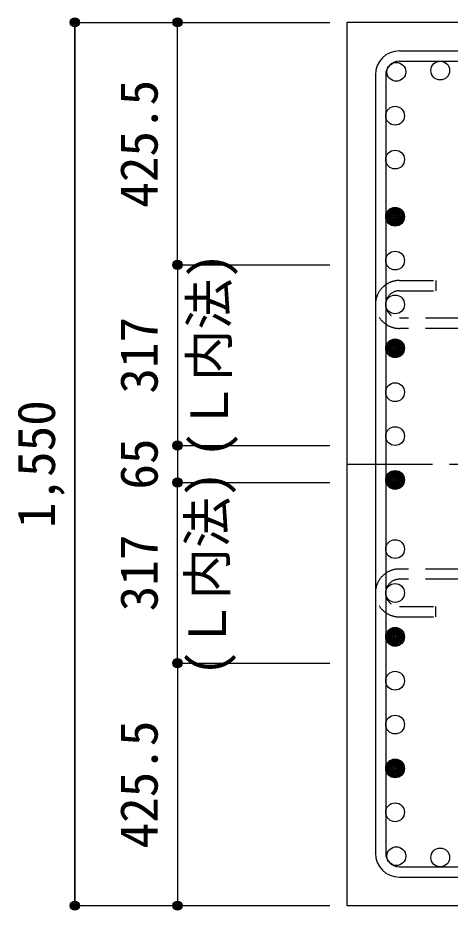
# Model space of a CAD drawing. Units: millimetres at full size, sheet at 1:30. Extents: x -5973 to 5954, y -4195 to 4201.
# Drawn here: x -800 to -42, y -2525 to -959 of the extents above; entities that cross this region are included whole.
import ezdxf
from ezdxf.enums import TextEntityAlignment as Align

# ---------------------------------------------------------------- set-up
doc = ezdxf.new("R2010")
doc.units = ezdxf.units.MM
doc.header["$LTSCALE"] = 30
doc.header["$PDMODE"] = 32
doc.header["$PDSIZE"] = 15
doc.linetypes.add('CHAIN1', pattern=[8, 5, -1, 1, -1])
doc.linetypes.add('DASHED2', pattern=[3, 2, -1])
for name, color, linetype in [('0-1_躯体線', 2, 'Continuous'), ('0-3_立上り筋', 4, 'Continuous'), ('0-4_フープ筋', 7, 'Continuous'), ('0-7_文字', 4, 'Continuous'), ('0-C', 7, 'DASHED2'), ('0-D_寸法', 4, 'Continuous')]:
    doc.layers.add(name, color=color, linetype=linetype)
doc.styles.add('ＭＳ ゴシック', font='')
doc.styles.get('ＭＳ ゴシック').set_extended_font_data('MS Gothic')

msp = doc.modelspace()

# ---------------------------------------------------------------- linework, layer by layer
at = {"layer": '0-1_躯体線'}
for p, q in [((-222.56, -967.16), (-222.56, -2517.16)), ((1727.44, -967.16), (-222.56, -967.16)), ((-222.56, -2517.16), (160.44, -2517.16))]:
    msp.add_line(p, q, dxfattribs=at)
at = {"layer": '0-3_立上り筋', "color": 3}
for centre in [(-135.87, -1053.86), (-58.87, -1051.66), (-138.06, -1130.86), (-138.06, -1207.86), (-138.06, -1308.16), (-138.06, -1385.16), (-138.06, -1462.16), (-138.06, -1539.16), (-138.06, -1616.16), (-138.06, -1693.16), (-138.06, -1770.16), (-138.06, -1891.47), (-138.06, -1891.47), (-138.06, -1968.47), (-138.06, -2045.47), (-138.06, -2122.47), (-138.06, -2199.47), (-138.06, -2276.47), (-138.06, -2353.47), (-135.87, -2430.47), (-58.87, -2432.66)]:
    msp.add_circle(centre, 16.5, dxfattribs=at)
at = {"layer": '0-3_立上り筋'}
for centre, radius in [((-138.06, -1308.16), 14.85), ((-138.06, -1308.16), 13.2), ((-138.06, -1308.16), 11.55), ((-138.06, -1308.16), 9.9), ((-138.06, -1308.16), 8.25), ((-138.06, -1308.16), 6.6), ((-138.06, -1308.16), 4.95), ((-138.06, -1308.16), 3.3), ((-138.06, -1308.16), 1.65), ((-138.06, -1539.16), 14.85), ((-138.06, -1539.16), 13.2), ((-138.06, -1539.16), 11.55), ((-138.06, -1539.16), 9.9), ((-138.06, -1539.16), 8.25), ((-138.06, -1539.16), 6.6), ((-138.06, -1539.16), 4.95), ((-138.06, -1539.16), 3.3), ((-138.06, -1539.16), 1.65), ((-138.06, -1770.16), 14.85), ((-138.06, -1770.16), 13.2), ((-138.06, -1770.16), 11.55), ((-138.06, -1770.16), 9.9), ((-138.06, -1770.16), 8.25), ((-138.06, -1770.16), 6.6), ((-138.06, -1770.16), 4.95), ((-138.06, -1770.16), 3.3), ((-138.06, -1770.16), 1.65), ((-138.06, -2045.47), 14.85), ((-138.06, -2045.47), 13.2), ((-138.06, -2045.47), 11.55), ((-138.06, -2045.47), 9.9), ((-138.06, -2045.47), 8.25), ((-138.06, -2045.47), 6.6), ((-138.06, -2045.47), 4.95), ((-138.06, -2045.47), 3.3), ((-138.06, -2045.47), 1.65), ((-138.06, -2276.47), 14.85), ((-138.06, -2276.47), 13.2), ((-138.06, -2276.47), 11.55), ((-138.06, -2276.47), 9.9), ((-138.06, -2276.47), 8.25), ((-138.06, -2276.47), 6.6), ((-138.06, -2276.47), 4.95), ((-138.06, -2276.47), 3.3), ((-138.06, -2276.47), 1.65)]:
    msp.add_circle(centre, radius, dxfattribs=at)
at = {"layer": '0-4_フープ筋'}
for p, q in [((-130.56, -1017.16), (1235.44, -1017.16)), ((-130.56, -1035.16), (1235.44, -1035.16)), ((-172.56, -1059.16), (-172.56, -2425.16)), ((-154.56, -1059.16), (-154.56, -2425.16)), ((-130.56, -2449.16), (1235.44, -2449.16)), ((-130.56, -2467.16), (1235.44, -2467.16))]:
    msp.add_line(p, q, dxfattribs=at)
for centre, radius, start, end in [((-130.56, -1059.16), 42, 90, 180), ((-130.56, -1059.16), 24, 90, 180), ((-130.56, -2425.16), 42, 180, 270), ((-130.56, -2425.16), 24, 180, 270)]:
    msp.add_arc(centre, radius, start, end, dxfattribs=at)
at = {"layer": '0-C'}
for p, q in [((-130.56, -1420.16), (-66.56, -1420.16)), ((-66.56, -1420.16), (-66.56, -1438.16)), ((-130.56, -1438.16), (-66.56, -1438.16)), ((1235.44, -1486.16), (-130.56, -1486.16)), ((1235.44, -1504.16), (-130.56, -1504.16)), ((1235.44, -1926.47), (-130.56, -1926.47)), ((1235.44, -1944.47), (-130.56, -1944.47)), ((-130.56, -1992.47), (-66.56, -1992.47)), ((-66.56, -2010.47), (-66.56, -1992.47)), ((-130.56, -2010.47), (-66.56, -2010.47))]:
    msp.add_line(p, q, dxfattribs=at)
for centre, radius in [((-130.56, -1462.16), 42), ((-130.56, -1462.16), 24), ((-130.56, -1968.47), 42), ((-130.56, -1968.47), 24)]:
    msp.add_arc(centre, radius, 90, 270, dxfattribs=at)
at = {"layer": '0-D_寸法'}
for p, q in [((-699.6, -967.16), (-519.6, -967.16)), ((-699.6, -967.16), (-519.6, -967.16)), ((-519.6, -967.16), (-252.56, -967.16)), ((-519.6, -1392.66), (-519.6, -967.16)), ((-519.6, -1392.66), (-252.56, -1392.66)), ((-519.6, -1392.66), (-519.6, -1709.66)), ((-519.6, -1709.66), (-252.56, -1709.66)), ((-519.6, -1709.66), (-519.6, -1774.66)), ((-519.6, -1774.66), (-252.56, -1774.66)), ((-519.6, -2091.66), (-519.6, -1774.66)), ((-519.6, -2091.66), (-252.56, -2091.66)), ((-519.6, -2091.66), (-519.6, -2517.16)), ((-699.6, -2517.16), (-519.6, -2517.16)), ((-519.6, -2517.16), (-252.56, -2517.16))]:
    msp.add_line(p, q, dxfattribs=at)
at = {"layer": '0-D_寸法', "linetype": 'CHAIN1'}
msp.add_line((-222.56, -1742.16), (1327.44, -1742.16), dxfattribs=at)
at = {"layer": '0-D_寸法'}
msp.add_lwpolyline([(-699.6, -967.16), (-699.6, -2517.16), (-699.6, -967.16)], dxfattribs=at)
for centre, radius in [((-699.6, -967.16), 8), ((-699.6, -967.16), 7.2), ((-699.6, -967.16), 6.4), ((-699.6, -967.16), 5.6), ((-699.6, -967.16), 4.8), ((-699.6, -967.16), 4), ((-699.6, -967.16), 3.2), ((-699.6, -967.16), 2.4), ((-699.6, -967.16), 1.6), ((-699.6, -967.16), 0.8), ((-519.6, -967.16), 8), ((-519.6, -967.16), 7.2), ((-519.6, -967.16), 6.4), ((-519.6, -967.16), 5.6), ((-519.6, -967.16), 4.8), ((-519.6, -967.16), 4), ((-519.6, -967.16), 3.2), ((-519.6, -967.16), 2.4), ((-519.6, -967.16), 1.6), ((-519.6, -967.16), 0.8), ((-519.6, -1392.66), 8), ((-519.6, -1392.66), 7.2), ((-519.6, -1392.66), 6.4), ((-519.6, -1392.66), 5.6), ((-519.6, -1392.66), 4.8), ((-519.6, -1392.66), 4), ((-519.6, -1392.66), 3.2), ((-519.6, -1392.66), 2.4), ((-519.6, -1392.66), 1.6), ((-519.6, -1392.66), 0.8), ((-519.6, -1709.66), 8), ((-519.6, -1709.66), 7.2), ((-519.6, -1709.66), 6.4), ((-519.6, -1709.66), 5.6), ((-519.6, -1709.66), 4.8), ((-519.6, -1709.66), 4), ((-519.6, -1709.66), 3.2), ((-519.6, -1709.66), 2.4), ((-519.6, -1709.66), 1.6), ((-519.6, -1709.66), 0.8), ((-519.6, -1774.66), 8), ((-519.6, -1774.66), 7.2), ((-519.6, -1774.66), 6.4), ((-519.6, -1774.66), 5.6), ((-519.6, -1774.66), 4.8), ((-519.6, -1774.66), 4), ((-519.6, -1774.66), 3.2), ((-519.6, -1774.66), 2.4), ((-519.6, -1774.66), 1.6), ((-519.6, -1774.66), 0.8), ((-519.6, -2091.66), 8), ((-519.6, -2091.66), 7.2), ((-519.6, -2091.66), 6.4), ((-519.6, -2091.66), 5.6), ((-519.6, -2091.66), 4.8), ((-519.6, -2091.66), 4), ((-519.6, -2091.66), 3.2), ((-519.6, -2091.66), 2.4), ((-519.6, -2091.66), 1.6), ((-519.6, -2091.66), 0.8), ((-699.6, -2517.16), 8), ((-699.6, -2517.16), 7.2), ((-699.6, -2517.16), 6.4), ((-699.6, -2517.16), 5.6), ((-699.6, -2517.16), 4.8), ((-699.6, -2517.16), 4), ((-699.6, -2517.16), 3.2), ((-699.6, -2517.16), 2.4), ((-699.6, -2517.16), 1.6), ((-699.6, -2517.16), 0.8), ((-519.6, -2517.16), 8), ((-519.6, -2517.16), 7.2), ((-519.6, -2517.16), 6.4), ((-519.6, -2517.16), 5.6), ((-519.6, -2517.16), 4.8), ((-519.6, -2517.16), 4), ((-519.6, -2517.16), 3.2), ((-519.6, -2517.16), 2.4), ((-519.6, -2517.16), 1.6), ((-519.6, -2517.16), 0.8)]:
    msp.add_circle(centre, radius, dxfattribs=at)
at = {"layer": '0-D_寸法', "color": 7}
for p in [(-699.6, -967.16), (-519.6, -967.16), (-519.6, -967.16), (-519.6, -1392.66), (-519.6, -1392.66), (-519.6, -1709.66), (-519.6, -1709.66), (-519.6, -1774.66), (-519.6, -1774.66), (-519.6, -2091.66), (-519.6, -2091.66), (-699.6, -2517.16), (-519.6, -2517.16), (-519.6, -2517.16)]:
    msp.add_point(p, dxfattribs=at)

# ---------------------------------------------------------------- texts
at = {"layer": '0-7_文字', "style": 'ＭＳ ゴシック'}
for p in [(-411.43, -1731.34), (-414.84, -2114.51)]:
    msp.add_text('(Ｌ内法)', height=65.98, rotation=90, dxfattribs=at).set_placement(p, align=Align.BOTTOM_LEFT)
at = {"layer": '0-D_寸法', "style": 'ＭＳ ゴシック'}
for s, p in [('425.5', (-534.6, -1292.41)), ('317', (-534.6, -1618.66)), ('1,550', (-714.6, -1854.66)), ('65', (-534.6, -1787.16)), ('317', (-534.6, -2000.66)), ('425.5', (-534.6, -2416.91))]:
    msp.add_text(s, height=65.98, rotation=90, dxfattribs=at).set_placement(p, align=Align.BOTTOM_LEFT)

doc.saveas('drawing.dxf')
